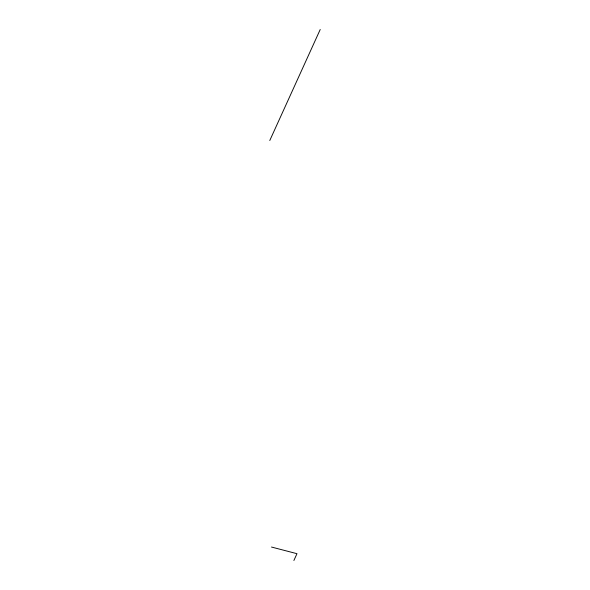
<?xml version="1.0" encoding="UTF-8"?>
<svg xmlns="http://www.w3.org/2000/svg" width="590" height="590" viewBox="0 0 590 590"><rect width="100%" height="100%" fill="white"/><g stroke="black" fill="none" stroke-linecap="round" stroke-linejoin="round"><path stroke-width="0.89" d="M269.778 140.516L320.223 29.5M293.879 560.5L296.977 553.693L271.496 547.041"/></g></svg>
